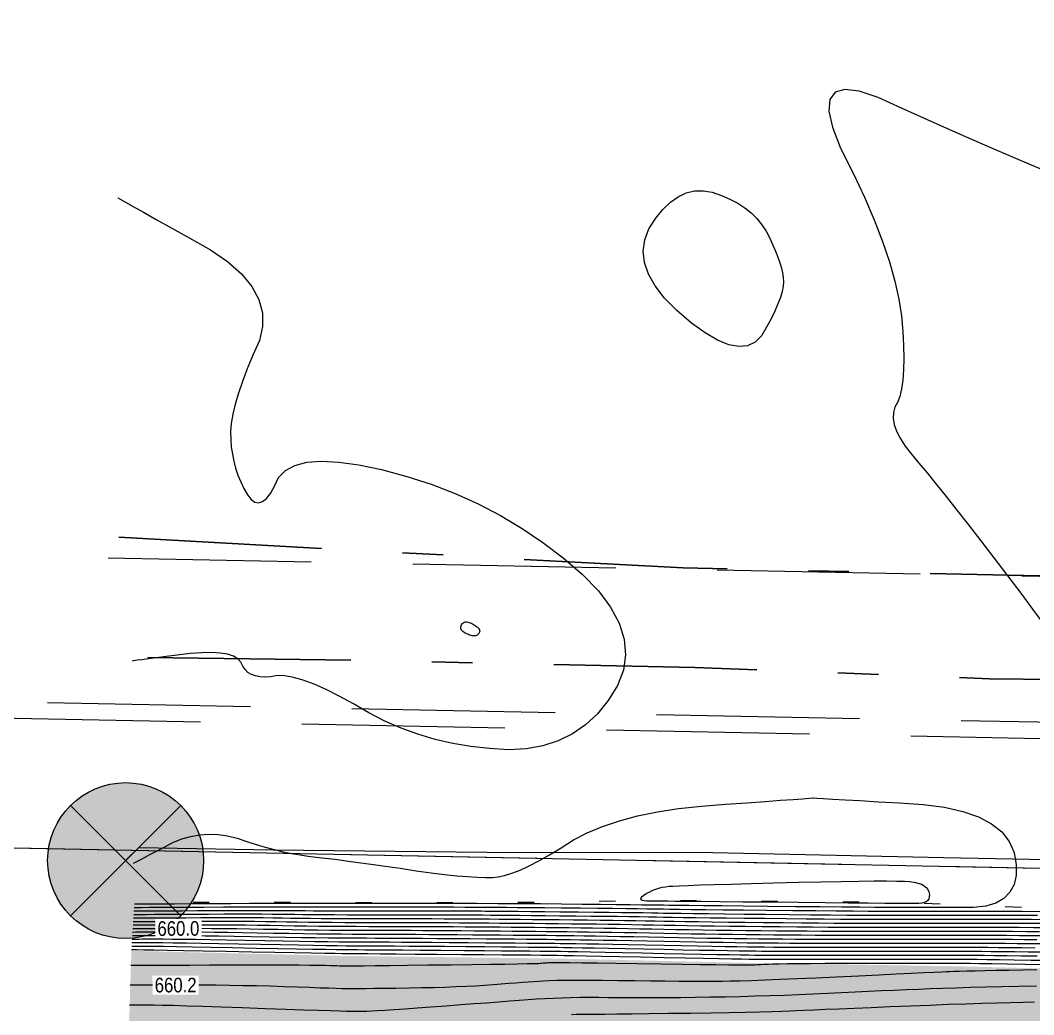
# Model space of a CAD drawing. Extents: x 408914 to 412362, y 6133812 to 6135729.
# Drawn here: x 410453.3 to 410515.7, y 6134106.7 to 6134168 of the extents above; entities that cross this region are included whole.
import ezdxf

# ---------------------------------------------------------------- set-up
doc = ezdxf.new("R2010")
doc.units = 0
doc.header["$LTSCALE"] = 5
for name, pattern in [('CENTERLINEX3', [5, 2.5, -1, 0.5, -1]), ('foc-FLOWLINE', [3.75, 2.5, -1.25]), ('foc-TOPO', [1, 0.2, -0.8]), ('POWERLINE5', [7.8, 2.4, -0.6, 0.6, -0.6, 0.6, -0.6, 2.4])]:
    doc.linetypes.add(name, pattern=pattern)
for name, color, linetype in [('AS-POWER-EXISTING', 72, 'POWERLINE5'), ('AS-POWER-OH-ATCO PIPELINES', 241, 'foc-OHPOWER'), ('AS-ROADS', 254, 'Continuous'), ('F-EZE', 190, 'foc-FLOWLINE'), ('L-SEC', 7, 'Continuous'), ('T-LOW-AREA', 48, 'foc-TOPO')]:
    doc.layers.add(name, color=color, linetype=linetype)
for name, color, linetype, lineweight, true_color in [('C-TOPO-MAJR', 7, 'Continuous', 15, 0xd3aa5f), ('C-TOPO-MINR', 7, 'Continuous', 13, 0xe9d5af), ('EXISTING PIPE IP', 7, 'CENTERLINEX3', 30, 0x3800e0)]:
    doc.layers.add(name, color=color, linetype=linetype, lineweight=lineweight, true_color=true_color)
doc.layers.add('C-TOPO-MAJR-TEXT', color=7, linetype='Continuous', true_color=0x644b1b)
doc.styles.add('foc-LtypeFont', font='ARIALN.TTF', dxfattribs={"height": 7.35})
doc.styles.get("Standard").update_dxf_attribs({"font": 'ARIALN.TTF'})
doc.linetypes.add('foc-OHPOWER', pattern='A,10,-1,["O/P",foc-LtypeFont,S=0.2,R=0,X=-0.5,Y=-0.75],-3.25', length=14.25)

# ---------------------------------------------------------------- blocks, each defined once
blk = doc.blocks.new('POWERPOLE')
h = blk.add_hatch(color=255)
edge = h.paths.add_edge_path()
edge.add_arc((0, 0), 0.96, 0, 360)
at = {"linetype": 'Continuous'}
for p, q in [((0.679, -0.679), (-0.679, 0.679)), ((-0.679, -0.679), (0.679, 0.679))]:
    blk.add_line(p, q, dxfattribs=at)
blk.add_circle((0, 0), 0.96, dxfattribs=at)

msp = doc.modelspace()

# ---------------------------------------------------------------- hatches: boundary and pattern name
at = {"layer": 'AS-ROADS'}
h = msp.add_hatch(color=256, dxfattribs=at)
h.dxf.hatch_style = 1
h.paths.add_polyline_path([(410459.909, 6134102.815), (410473.373, 6134102.384), (410487.29, 6134102.369), (410499.54, 6134102.143), (410513.633, 6134101.862), (410531.19, 6134101.362), (410542.545, 6134101.244), (410562.978, 6134100.497), (410563.603, 6134105.075), (410564.351, 6134126.276), (410564.18, 6134137.58), (410564.457, 6134150.553), (410564.94, 6134169.43), (410565.468, 6134203.166), (410557.785, 6134203.061), (410557.554, 6134191.021), (410557.365, 6134178.284), (410557.163, 6134165.844), (410556.792, 6134152.62), (410556.119, 6134139.367), (410555.828, 6134127.005), (410555.488, 6134118.286), (410554.713, 6134114.745), (410553.303, 6134112.519), (410550.402, 6134110.311), (410546.861, 6134109.539), (410543.571, 6134109.474), (410534.917, 6134109.269), (410523.2, 6134109.396), (410510.918, 6134109.711), (410498.397, 6134109.913), (410486.022, 6134110.19), (410473.281, 6134110.347), (410460.165, 6134110.66)])

# ---------------------------------------------------------------- linework, layer by layer
at = {"layer": 'AS-POWER-OH-ATCO PIPELINES', "flags": 128}
msp.add_lwpolyline([(410459.808, 6134116.215), (410460.627, 6134117.013), (410468.885, 6134116.877), (410482.048, 6134116.737), (410495.949, 6134116.706), (410510.155, 6134116.402), (410522.95, 6134116.152), (410523.515, 6134115.1), (410524.374, 6134115.91), (410534.947, 6134115.873), (410545.16, 6134115.545), (410555.564, 6134115.355), (410563.471, 6134115.271), (410572.813, 6134115.231), (410582.687, 6134114.491)], dxfattribs=at)
at = {"layer": 'C-TOPO-MAJR', "flags": 128}
for points in [[(410480.459, 6134130.671), (410480.489, 6134130.737), (410480.526, 6134130.793), (410480.568, 6134130.837), (410480.616, 6134130.871), (410480.669, 6134130.894), (410480.728, 6134130.906), (410480.793, 6134130.907), (410480.864, 6134130.897), (410480.94, 6134130.877), (410481.015, 6134130.853), (410481.087, 6134130.825), (410481.157, 6134130.793), (410481.224, 6134130.758), (410481.29, 6134130.719), (410481.353, 6134130.676), (410481.414, 6134130.63), (410481.473, 6134130.58), (410481.521, 6134130.53), (410481.558, 6134130.481), (410481.584, 6134130.432), (410481.599, 6134130.384), (410481.603, 6134130.337), (410481.596, 6134130.29), (410481.579, 6134130.244), (410481.55, 6134130.198), (410481.518, 6134130.158), (410481.482, 6134130.125), (410481.442, 6134130.097), (410481.399, 6134130.076), (410481.353, 6134130.061), (410481.302, 6134130.052), (410481.248, 6134130.049), (410481.191, 6134130.052), (410481.131, 6134130.061), (410481.068, 6134130.075), (410481.002, 6134130.095), (410480.933, 6134130.12), (410480.862, 6134130.151), (410480.788, 6134130.187), (410480.711, 6134130.228), (410480.631, 6134130.275), (410480.565, 6134130.325), (410480.513, 6134130.377), (410480.474, 6134130.431), (410480.45, 6134130.487), (410480.439, 6134130.546), (410480.442, 6134130.607), (410480.459, 6134130.671)], [(410509.256, 6134114.293), (410509.282, 6134114.132), (410509.279, 6134113.99), (410509.245, 6134113.869), (410509.181, 6134113.767), (410509.087, 6134113.687), (410508.963, 6134113.626), (410508.809, 6134113.585), (410508.624, 6134113.565), (410508.41, 6134113.565), (410507.992, 6134113.568), (410507.373, 6134113.572), (410506.55, 6134113.579), (410505.525, 6134113.588), (410504.298, 6134113.6), (410502.868, 6134113.613), (410501.235, 6134113.629), (410499.4, 6134113.648), (410497.791, 6134113.664), (410496.41, 6134113.677), (410495.256, 6134113.689), (410494.33, 6134113.698), (410493.63, 6134113.705), (410493.157, 6134113.71), (410492.912, 6134113.713), (410492.893, 6134113.713), (410492.851, 6134113.714), (410492.785, 6134113.715), (410492.695, 6134113.716), (410492.581, 6134113.717), (410492.443, 6134113.718), (410492.281, 6134113.72), (410492.096, 6134113.722), (410491.886, 6134113.724), (410491.723, 6134113.739), (410491.608, 6134113.767), (410491.539, 6134113.808), (410491.517, 6134113.862), (410491.541, 6134113.929), (410491.613, 6134114.009), (410491.732, 6134114.102), (410491.897, 6134114.208), (410492.07, 6134114.303), (410492.251, 6134114.386), (410492.438, 6134114.458), (410492.634, 6134114.52), (410492.836, 6134114.57), (410493.047, 6134114.608), (410493.264, 6134114.636), (410493.489, 6134114.652), (410493.88, 6134114.672), (410494.435, 6134114.693), (410495.155, 6134114.718), (410496.04, 6134114.745), (410497.091, 6134114.775), (410498.306, 6134114.807), (410499.687, 6134114.842), (410501.232, 6134114.88), (410502.624, 6134114.91), (410503.862, 6134114.934), (410504.946, 6134114.95), (410505.877, 6134114.96), (410506.653, 6134114.962), (410507.276, 6134114.957), (410507.745, 6134114.945), (410508.06, 6134114.926), (410508.339, 6134114.889), (410508.582, 6134114.835), (410508.789, 6134114.762), (410508.959, 6134114.672), (410509.094, 6134114.563), (410509.193, 6134114.437), (410509.256, 6134114.293)], [(410516.565, 6134112.579), (410515.549, 6134112.58), (410514.403, 6134112.581), (410513.126, 6134112.581), (410511.954, 6134112.581), (410510.887, 6134112.582), (410509.925, 6134112.582), (410509.068, 6134112.582), (410508.317, 6134112.582), (410507.67, 6134112.582), (410507.129, 6134112.582), (410506.692, 6134112.582), (410506.143, 6134112.584), (410505.48, 6134112.587), (410504.705, 6134112.592), (410503.816, 6134112.599), (410502.814, 6134112.607), (410501.699, 6134112.617), (410500.471, 6134112.629), (410499.13, 6134112.642), (410497.902, 6134112.655), (410496.789, 6134112.667), (410495.789, 6134112.679), (410494.902, 6134112.69), (410494.13, 6134112.7), (410493.471, 6134112.71), (410492.926, 6134112.72), (410492.494, 6134112.729), (410491.993, 6134112.738), (410491.423, 6134112.747), (410490.783, 6134112.756), (410490.073, 6134112.765), (410489.294, 6134112.775), (410488.445, 6134112.784), (410487.526, 6134112.794), (410486.538, 6134112.804), (410485.629, 6134112.813), (410484.798, 6134112.821), (410484.045, 6134112.828), (410483.371, 6134112.835), (410482.775, 6134112.84), (410482.258, 6134112.845), (410481.82, 6134112.849), (410481.46, 6134112.852), (410481.011, 6134112.854), (410480.472, 6134112.857), (410479.843, 6134112.859), (410479.125, 6134112.86), (410478.318, 6134112.861), (410477.421, 6134112.862), (410476.435, 6134112.863), (410475.359, 6134112.863), (410474.369, 6134112.864), (410473.465, 6134112.866), (410472.647, 6134112.868), (410471.914, 6134112.872), (410471.267, 6134112.877), (410470.705, 6134112.882), (410470.23, 6134112.889), (410469.84, 6134112.896), (410469.371, 6134112.902), (410468.823, 6134112.906), (410468.196, 6134112.909), (410467.491, 6134112.91), (410466.706, 6134112.91), (410465.843, 6134112.908), (410464.901, 6134112.904), (410463.879, 6134112.899), (410462.986, 6134112.895), (410462.22, 6134112.891), (410461.582, 6134112.888), (410461.071, 6134112.885), (410460.688, 6134112.883), (410460.433, 6134112.882), (410460.305, 6134112.881), (410460.305, 6134112.881)], [(410516.36, 6134111.585), (410515.604, 6134111.59), (410514.827, 6134111.594), (410514.029, 6134111.597), (410513.21, 6134111.598), (410512.37, 6134111.598), (410511.53, 6134111.598), (410510.688, 6134111.599), (410509.847, 6134111.599), (410509.004, 6134111.599), (410508.161, 6134111.599), (410507.318, 6134111.599), (410506.473, 6134111.599), (410505.629, 6134111.599), (410504.783, 6134111.6), (410503.938, 6134111.602), (410503.092, 6134111.605), (410502.246, 6134111.609), (410501.4, 6134111.615), (410500.554, 6134111.621), (410499.707, 6134111.628), (410498.86, 6134111.637), (410498.013, 6134111.646), (410497.167, 6134111.657), (410496.321, 6134111.669), (410495.475, 6134111.681), (410494.63, 6134111.695), (410493.784, 6134111.71), (410492.94, 6134111.727), (410492.095, 6134111.744), (410491.279, 6134111.76), (410490.49, 6134111.774), (410489.73, 6134111.787), (410488.997, 6134111.799), (410488.292, 6134111.81), (410487.616, 6134111.818), (410486.967, 6134111.826), (410486.346, 6134111.832), (410485.7, 6134111.839), (410485.028, 6134111.845), (410484.331, 6134111.851), (410483.608, 6134111.858), (410482.86, 6134111.864), (410482.086, 6134111.871), (410481.287, 6134111.878), (410480.462, 6134111.884), (410479.657, 6134111.89), (410478.871, 6134111.895), (410478.105, 6134111.899), (410477.359, 6134111.903), (410476.632, 6134111.905), (410475.926, 6134111.907), (410475.238, 6134111.908), (410474.571, 6134111.908), (410473.877, 6134111.91), (410473.158, 6134111.914), (410472.413, 6134111.921), (410471.641, 6134111.929), (410470.844, 6134111.939), (410470.021, 6134111.952), (410469.172, 6134111.966), (410468.298, 6134111.983), (410467.454, 6134111.997), (410466.642, 6134112.008), (410465.862, 6134112.017), (410465.113, 6134112.024), (410464.395, 6134112.028), (410463.709, 6134112.03), (410463.055, 6134112.03), (410462.432, 6134112.026), (410461.886, 6134112.024), (410461.419, 6134112.021), (410461.029, 6134112.019), (410460.718, 6134112.018), (410460.484, 6134112.017), (410460.328, 6134112.016), (410460.251, 6134112.016), (410460.251, 6134112.016)], [(410516.301, 6134110.573), (410515.364, 6134110.585), (410514.517, 6134110.595), (410513.759, 6134110.603), (410513.089, 6134110.609), (410512.509, 6134110.613), (410512.017, 6134110.615), (410511.614, 6134110.616), (410511.105, 6134110.616), (410510.49, 6134110.616), (410509.768, 6134110.616), (410508.94, 6134110.616), (410508.006, 6134110.616), (410506.965, 6134110.616), (410505.818, 6134110.616), (410504.565, 6134110.616), (410503.424, 6134110.616), (410502.396, 6134110.617), (410501.48, 6134110.618), (410500.677, 6134110.62), (410499.986, 6134110.622), (410499.408, 6134110.625), (410498.943, 6134110.628), (410498.59, 6134110.631), (410498.124, 6134110.638), (410497.545, 6134110.647), (410496.853, 6134110.658), (410496.048, 6134110.673), (410495.129, 6134110.69), (410494.098, 6134110.711), (410492.954, 6134110.734), (410491.696, 6134110.759), (410490.564, 6134110.782), (410489.558, 6134110.802), (410488.677, 6134110.819), (410487.921, 6134110.833), (410487.291, 6134110.844), (410486.787, 6134110.853), (410486.408, 6134110.858), (410486.154, 6134110.861), (410485.771, 6134110.864), (410485.258, 6134110.869), (410484.616, 6134110.874), (410483.845, 6134110.881), (410482.944, 6134110.888), (410481.913, 6134110.897), (410480.753, 6134110.906), (410479.463, 6134110.917), (410478.303, 6134110.926), (410477.27, 6134110.934), (410476.367, 6134110.94), (410475.593, 6134110.946), (410474.947, 6134110.95), (410474.43, 6134110.952), (410474.042, 6134110.954), (410473.782, 6134110.954), (410473.385, 6134110.957), (410472.851, 6134110.963), (410472.179, 6134110.973), (410471.369, 6134110.986), (410470.422, 6134111.002), (410469.337, 6134111.021), (410468.115, 6134111.043), (410466.755, 6134111.069), (410465.537, 6134111.091), (410464.461, 6134111.11), (410463.527, 6134111.126), (410462.735, 6134111.138), (410462.084, 6134111.147), (410461.576, 6134111.153), (410461.209, 6134111.155), (410460.984, 6134111.154), (410460.787, 6134111.153), (410460.618, 6134111.152), (410460.477, 6134111.151), (410460.365, 6134111.151), (410460.28, 6134111.15), (410460.224, 6134111.15), (410460.196, 6134111.15), (410460.196, 6134111.15)], [(410515.891, 6134109.484), (410515.052, 6134109.471), (410514.184, 6134109.455), (410513.403, 6134109.441), (410512.708, 6134109.427), (410512.1, 6134109.414), (410511.579, 6134109.403), (410511.145, 6134109.393), (410510.798, 6134109.383), (410510.537, 6134109.375), (410510.364, 6134109.368), (410510.04, 6134109.354), (410509.566, 6134109.332), (410508.942, 6134109.302), (410508.167, 6134109.265), (410507.243, 6134109.221), (410506.168, 6134109.169), (410504.943, 6134109.11), (410503.568, 6134109.043), (410502.302, 6134108.984), (410501.146, 6134108.932), (410500.101, 6134108.888), (410499.165, 6134108.851), (410498.338, 6134108.821), (410497.622, 6134108.799), (410497.015, 6134108.785), (410496.518, 6134108.778), (410495.953, 6134108.774), (410495.321, 6134108.772), (410494.621, 6134108.774), (410493.853, 6134108.777), (410493.018, 6134108.784), (410492.115, 6134108.793), (410491.144, 6134108.805), (410490.106, 6134108.82), (410489.163, 6134108.83), (410488.316, 6134108.836), (410487.564, 6134108.838), (410486.907, 6134108.835), (410486.345, 6134108.827), (410485.879, 6134108.815), (410485.508, 6134108.799), (410485.233, 6134108.779), (410484.926, 6134108.756), (410484.589, 6134108.73), (410484.22, 6134108.703), (410483.821, 6134108.673), (410483.39, 6134108.64), (410482.929, 6134108.606), (410482.436, 6134108.569), (410481.913, 6134108.53), (410481.354, 6134108.494), (410480.76, 6134108.462), (410480.13, 6134108.434), (410479.464, 6134108.41), (410478.764, 6134108.39), (410478.027, 6134108.373), (410477.255, 6134108.36), (410476.448, 6134108.35), (410475.737, 6134108.342), (410475.123, 6134108.335), (410474.606, 6134108.329), (410474.186, 6134108.324), (410473.863, 6134108.32), (410473.637, 6134108.318), (410473.508, 6134108.316), (410473.476, 6134108.316), (410473.341, 6134108.319), (410473.104, 6134108.327), (410472.766, 6134108.337), (410472.325, 6134108.352), (410471.782, 6134108.371), (410471.136, 6134108.393), (410470.389, 6134108.419), (410469.539, 6134108.449), (410468.695, 6134108.475), (410467.856, 6134108.497), (410467.021, 6134108.515), (410466.192, 6134108.529), (410465.368, 6134108.539), (410464.549, 6134108.546), (410463.735, 6134108.548), (410462.926, 6134108.546), (410462.218, 6134108.544), (410461.611, 6134108.543), (410461.106, 6134108.542), (410460.701, 6134108.541), (410460.398, 6134108.54), (410460.196, 6134108.54), (410460.095, 6134108.539), (410460.095, 6134108.539)]]:
    msp.add_lwpolyline(points, dxfattribs=at)
at = {"layer": 'C-TOPO-MINR', "ltscale": 0.1, "flags": 128}
for points in [[(410516.801, 6134158.511), (410515.572, 6134159.023), (410514.314, 6134159.557), (410513.025, 6134160.112), (410511.706, 6134160.688), (410510.358, 6134161.285), (410508.979, 6134161.903), (410507.57, 6134162.542), (410506.131, 6134163.202), (410504.969, 6134163.586), (410504.084, 6134163.694), (410503.476, 6134163.525), (410503.146, 6134163.08), (410503.092, 6134162.359), (410503.315, 6134161.361), (410503.816, 6134160.087), (410504.593, 6134158.537), (410505.283, 6134157.061), (410505.884, 6134155.658), (410506.398, 6134154.33), (410506.824, 6134153.075), (410507.163, 6134151.894), (410507.413, 6134150.788), (410507.575, 6134149.755), (410507.65, 6134148.797), (410507.694, 6134147.921), (410507.708, 6134147.13), (410507.692, 6134146.421), (410507.645, 6134145.797), (410507.568, 6134145.255), (410507.461, 6134144.797), (410507.323, 6134144.423), (410507.155, 6134144.132), (410507.065, 6134143.81), (410507.054, 6134143.458), (410507.121, 6134143.074), (410507.267, 6134142.659), (410507.491, 6134142.214), (410507.794, 6134141.737), (410508.175, 6134141.23), (410508.635, 6134140.692), (410509.144, 6134140.08), (410509.704, 6134139.394), (410510.314, 6134138.634), (410510.974, 6134137.8), (410511.684, 6134136.893), (410512.444, 6134135.911), (410513.254, 6134134.856), (410514.114, 6134133.727), (410514.906, 6134132.676), (410515.63, 6134131.704), (410516.286, 6134130.81)], [(410499.265, 6134149.065), (410498.948, 6134148.516), (410498.556, 6134148.134), (410498.09, 6134147.916), (410497.55, 6134147.864), (410496.935, 6134147.978), (410496.245, 6134148.258), (410495.481, 6134148.702), (410494.642, 6134149.313), (410493.729, 6134150.089), (410492.983, 6134150.85), (410492.404, 6134151.596), (410491.992, 6134152.327), (410491.747, 6134153.044), (410491.669, 6134153.745), (410491.758, 6134154.431), (410492.014, 6134155.103), (410492.437, 6134155.76), (410492.878, 6134156.309), (410493.338, 6134156.753), (410493.816, 6134157.089), (410494.313, 6134157.319), (410494.827, 6134157.442), (410495.36, 6134157.458), (410495.911, 6134157.368), (410496.481, 6134157.171), (410497.007, 6134156.945), (410497.488, 6134156.688), (410497.926, 6134156.402), (410498.319, 6134156.087), (410498.669, 6134155.741), (410498.975, 6134155.366), (410499.237, 6134154.962), (410499.454, 6134154.527), (410499.647, 6134154.116), (410499.816, 6134153.727), (410499.959, 6134153.361), (410500.078, 6134153.017), (410500.172, 6134152.696), (410500.241, 6134152.398), (410500.286, 6134152.122), (410500.305, 6134151.87), (410500.283, 6134151.58), (410500.218, 6134151.253), (410500.112, 6134150.889), (410499.963, 6134150.489), (410499.773, 6134150.051), (410499.54, 6134149.576), (410499.265, 6134149.065)], [(410459.32, 6134157.018), (410459.32, 6134157.018), (410459.478, 6134156.929), (410459.795, 6134156.752), (410460.27, 6134156.486), (410460.904, 6134156.131), (410461.696, 6134155.687), (410462.646, 6134155.155), (410463.755, 6134154.535), (410465.022, 6134153.825), (410466.08, 6134153.093), (410466.93, 6134152.339), (410467.571, 6134151.562), (410468.003, 6134150.762), (410468.226, 6134149.94), (410468.241, 6134149.095), (410468.047, 6134148.228), (410467.645, 6134147.339), (410467.294, 6134146.502), (410466.994, 6134145.72), (410466.746, 6134144.99), (410466.55, 6134144.314), (410466.405, 6134143.692), (410466.311, 6134143.123), (410466.269, 6134142.607), (410466.279, 6134142.145), (410466.314, 6134141.69), (410466.376, 6134141.244), (410466.465, 6134140.805), (410466.58, 6134140.374), (410466.721, 6134139.951), (410466.889, 6134139.536), (410467.082, 6134139.128), (410467.303, 6134138.728), (410467.527, 6134138.448), (410467.757, 6134138.286), (410467.99, 6134138.243), (410468.228, 6134138.319), (410468.471, 6134138.513), (410468.718, 6134138.827), (410468.969, 6134139.259), (410469.225, 6134139.811), (410469.643, 6134140.241), (410470.223, 6134140.551), (410470.965, 6134140.74), (410471.87, 6134140.808), (410472.937, 6134140.756), (410474.165, 6134140.582), (410475.557, 6134140.288), (410477.11, 6134139.874), (410478.619, 6134139.383), (410480.083, 6134138.817), (410481.503, 6134138.175), (410482.878, 6134137.457), (410484.209, 6134136.664), (410485.496, 6134135.794), (410486.738, 6134134.849), (410487.935, 6134133.829), (410488.91, 6134132.819), (410489.663, 6134131.821), (410490.192, 6134130.834), (410490.499, 6134129.858), (410490.584, 6134128.893), (410490.446, 6134127.939), (410490.085, 6134126.996), (410489.501, 6134126.065), (410488.845, 6134125.258), (410488.115, 6134124.577), (410487.313, 6134124.02), (410486.437, 6134123.588), (410485.489, 6134123.281), (410484.467, 6134123.099), (410483.372, 6134123.041), (410482.204, 6134123.109), (410481.064, 6134123.238), (410479.95, 6134123.429), (410478.863, 6134123.681), (410477.804, 6134123.994), (410476.771, 6134124.37), (410475.766, 6134124.806), (410474.788, 6134125.305), (410473.836, 6134125.865), (410472.955, 6134126.347), (410472.144, 6134126.751), (410471.404, 6134127.077), (410470.733, 6134127.325), (410470.133, 6134127.495), (410469.603, 6134127.587), (410469.143, 6134127.602), (410468.753, 6134127.538), (410468.399, 6134127.514), (410468.08, 6134127.528), (410467.796, 6134127.582), (410467.548, 6134127.674), (410467.335, 6134127.805), (410467.158, 6134127.976), (410467.016, 6134128.185), (410466.909, 6134128.434), (410466.717, 6134128.639), (410466.44, 6134128.8), (410466.077, 6134128.919), (410465.629, 6134128.993), (410465.096, 6134129.025), (410464.478, 6134129.013), (410463.774, 6134128.957), (410462.985, 6134128.858), (410462.294, 6134128.772), (410461.703, 6134128.698), (410461.209, 6134128.636), (410460.815, 6134128.586), (410460.519, 6134128.549), (410460.322, 6134128.525), (410460.223, 6134128.512), (410460.223, 6134128.512)], [(410460.297, 6134116.055), (410460.297, 6134116.055), (410460.364, 6134116.09), (410460.499, 6134116.161), (410460.701, 6134116.267), (410460.97, 6134116.408), (410461.306, 6134116.584), (410461.709, 6134116.796), (410462.18, 6134117.043), (410462.718, 6134117.326), (410463.263, 6134117.547), (410463.814, 6134117.708), (410464.372, 6134117.808), (410464.937, 6134117.847), (410465.508, 6134117.825), (410466.086, 6134117.742), (410466.67, 6134117.598), (410467.261, 6134117.394), (410467.839, 6134117.208), (410468.405, 6134117.041), (410468.958, 6134116.893), (410469.499, 6134116.764), (410470.027, 6134116.654), (410470.542, 6134116.563), (410471.045, 6134116.49), (410471.535, 6134116.437), (410472.088, 6134116.372), (410472.703, 6134116.295), (410473.38, 6134116.207), (410474.12, 6134116.108), (410474.922, 6134115.996), (410475.786, 6134115.874), (410476.713, 6134115.74), (410477.702, 6134115.594), (410478.61, 6134115.47), (410479.439, 6134115.368), (410480.188, 6134115.287), (410480.856, 6134115.228), (410481.445, 6134115.191), (410481.953, 6134115.175), (410482.382, 6134115.18), (410482.73, 6134115.208), (410483.129, 6134115.292), (410483.581, 6134115.434), (410484.084, 6134115.634), (410484.638, 6134115.891), (410485.244, 6134116.205), (410485.901, 6134116.577), (410486.61, 6134117.006), (410487.371, 6134117.493), (410488.223, 6134117.933), (410489.166, 6134118.325), (410490.2, 6134118.67), (410491.326, 6134118.968), (410492.542, 6134119.218), (410493.85, 6134119.421), (410495.249, 6134119.577), (410496.74, 6134119.686), (410498.049, 6134119.782), (410499.177, 6134119.863), (410500.124, 6134119.932), (410500.89, 6134119.987), (410501.475, 6134120.028), (410501.878, 6134120.056), (410502.101, 6134120.071), (410502.142, 6134120.072), (410502.362, 6134120.061), (410502.761, 6134120.04), (410503.339, 6134120.007), (410504.096, 6134119.964), (410505.031, 6134119.909), (410506.145, 6134119.842), (410507.438, 6134119.765), (410508.91, 6134119.676), (410510.213, 6134119.504), (410511.348, 6134119.249), (410512.314, 6134118.91), (410513.112, 6134118.487), (410513.742, 6134117.982), (410514.203, 6134117.392), (410514.496, 6134116.72), (410514.62, 6134115.964), (410514.62, 6134115.302), (410514.495, 6134114.735), (410514.245, 6134114.263), (410513.871, 6134113.885), (410513.373, 6134113.602), (410512.749, 6134113.413), (410512.001, 6134113.319), (410511.129, 6134113.319), (410510.349, 6134113.319), (410509.662, 6134113.319), (410509.068, 6134113.319), (410508.567, 6134113.32), (410508.158, 6134113.32), (410507.843, 6134113.32), (410507.62, 6134113.32), (410507.49, 6134113.32), (410507.162, 6134113.322), (410506.637, 6134113.326), (410505.914, 6134113.332), (410504.993, 6134113.341), (410503.874, 6134113.352), (410502.558, 6134113.364), (410501.044, 6134113.379), (410499.332, 6134113.396), (410497.819, 6134113.411), (410496.505, 6134113.425), (410495.389, 6134113.436), (410494.473, 6134113.446), (410493.755, 6134113.454), (410493.236, 6134113.46), (410492.915, 6134113.465), (410492.794, 6134113.467), (410492.528, 6134113.471), (410492.118, 6134113.476), (410491.564, 6134113.482), (410490.866, 6134113.49), (410490.023, 6134113.499), (410489.037, 6134113.509), (410487.906, 6134113.52), (410486.631, 6134113.533), (410485.343, 6134113.544), (410484.041, 6134113.554), (410482.726, 6134113.562), (410481.398, 6134113.568), (410480.056, 6134113.573), (410478.701, 6134113.577), (410477.333, 6134113.578), (410475.951, 6134113.579), (410474.738, 6134113.579), (410473.695, 6134113.579), (410472.822, 6134113.579), (410472.118, 6134113.58), (410471.583, 6134113.58), (410471.218, 6134113.58), (410471.023, 6134113.581), (410470.996, 6134113.581), (410470.808, 6134113.581), (410470.459, 6134113.58), (410469.947, 6134113.578), (410469.274, 6134113.575), (410468.44, 6134113.571), (410467.443, 6134113.566), (410466.285, 6134113.56), (410464.965, 6134113.554), (410463.81, 6134113.548), (410462.821, 6134113.543), (410461.996, 6134113.539), (410461.336, 6134113.536), (410460.841, 6134113.533), (410460.511, 6134113.532), (410460.346, 6134113.531), (410460.346, 6134113.531)], [(410515.93, 6134112.826), (410514.701, 6134112.826), (410513.315, 6134112.827), (410512.06, 6134112.827), (410510.936, 6134112.827), (410509.945, 6134112.828), (410509.084, 6134112.828), (410508.355, 6134112.828), (410507.758, 6134112.828), (410507.292, 6134112.828), (410506.958, 6134112.828), (410506.483, 6134112.83), (410505.866, 6134112.833), (410505.108, 6134112.839), (410504.208, 6134112.846), (410503.167, 6134112.855), (410501.985, 6134112.866), (410500.662, 6134112.879), (410499.197, 6134112.894), (410497.875, 6134112.907), (410496.694, 6134112.92), (410495.656, 6134112.931), (410494.759, 6134112.942), (410494.005, 6134112.952), (410493.392, 6134112.96), (410492.922, 6134112.968), (410492.594, 6134112.975), (410492.172, 6134112.982), (410491.656, 6134112.99), (410491.046, 6134112.998), (410490.342, 6134113.007), (410489.544, 6134113.016), (410488.652, 6134113.026), (410487.666, 6134113.036), (410486.586, 6134113.047), (410485.611, 6134113.057), (410484.74, 6134113.065), (410483.974, 6134113.073), (410483.312, 6134113.079), (410482.754, 6134113.084), (410482.302, 6134113.089), (410481.953, 6134113.092), (410481.71, 6134113.094), (410481.349, 6134113.095), (410480.872, 6134113.097), (410480.278, 6134113.098), (410479.567, 6134113.099), (410478.739, 6134113.1), (410477.795, 6134113.101), (410476.734, 6134113.101), (410475.556, 6134113.101), (410474.492, 6134113.102), (410473.542, 6134113.103), (410472.705, 6134113.105), (410471.982, 6134113.108), (410471.372, 6134113.111), (410470.876, 6134113.115), (410470.494, 6134113.12), (410470.225, 6134113.125), (410469.85, 6134113.128), (410469.368, 6134113.131), (410468.78, 6134113.132), (410468.085, 6134113.132), (410467.284, 6134113.13), (410466.376, 6134113.127), (410465.362, 6134113.123), (410464.241, 6134113.117), (410463.261, 6134113.112), (410462.42, 6134113.108), (410461.72, 6134113.105), (410461.159, 6134113.102), (410460.739, 6134113.1), (410460.459, 6134113.099), (410460.319, 6134113.098), (410460.319, 6134113.098)], [(410516.31, 6134113.071), (410515, 6134113.072), (410513.504, 6134113.072), (410512.166, 6134113.073), (410510.986, 6134113.073), (410509.964, 6134113.073), (410509.1, 6134113.074), (410508.394, 6134113.074), (410507.846, 6134113.074), (410507.456, 6134113.074), (410507.224, 6134113.074), (410506.822, 6134113.076), (410506.251, 6134113.08), (410505.511, 6134113.086), (410504.601, 6134113.094), (410503.521, 6134113.103), (410502.272, 6134113.115), (410500.853, 6134113.129), (410499.265, 6134113.145), (410497.847, 6134113.159), (410496.599, 6134113.172), (410495.523, 6134113.184), (410494.616, 6134113.194), (410493.88, 6134113.203), (410493.314, 6134113.21), (410492.919, 6134113.216), (410492.694, 6134113.221), (410492.351, 6134113.226), (410491.889, 6134113.233), (410491.309, 6134113.24), (410490.611, 6134113.248), (410489.794, 6134113.257), (410488.859, 6134113.267), (410487.806, 6134113.278), (410486.634, 6134113.29), (410485.593, 6134113.3), (410484.682, 6134113.309), (410483.902, 6134113.317), (410483.252, 6134113.323), (410482.733, 6134113.328), (410482.345, 6134113.332), (410482.087, 6134113.335), (410481.959, 6134113.336), (410481.688, 6134113.337), (410481.272, 6134113.337), (410480.712, 6134113.338), (410480.009, 6134113.339), (410479.161, 6134113.339), (410478.169, 6134113.34), (410477.033, 6134113.34), (410475.754, 6134113.34), (410474.615, 6134113.34), (410473.619, 6134113.341), (410472.764, 6134113.342), (410472.05, 6134113.344), (410471.478, 6134113.346), (410471.047, 6134113.348), (410470.758, 6134113.35), (410470.611, 6134113.353), (410470.329, 6134113.355), (410469.913, 6134113.355), (410469.364, 6134113.355), (410468.68, 6134113.353), (410467.862, 6134113.35), (410466.91, 6134113.346), (410465.824, 6134113.342), (410464.603, 6134113.335), (410463.536, 6134113.33), (410462.62, 6134113.326), (410461.858, 6134113.322), (410461.248, 6134113.319), (410460.79, 6134113.317), (410460.485, 6134113.315), (410460.332, 6134113.314), (410460.332, 6134113.314)], [(410516.527, 6134112.084), (410515.696, 6134112.086), (410514.789, 6134112.088), (410513.807, 6134112.089), (410512.748, 6134112.09), (410511.742, 6134112.09), (410510.788, 6134112.09), (410509.886, 6134112.09), (410509.036, 6134112.09), (410508.239, 6134112.091), (410507.494, 6134112.091), (410506.801, 6134112.091), (410506.16, 6134112.091), (410505.463, 6134112.092), (410504.709, 6134112.095), (410503.898, 6134112.099), (410503.031, 6134112.104), (410502.107, 6134112.111), (410501.126, 6134112.119), (410500.089, 6134112.129), (410498.995, 6134112.139), (410497.958, 6134112.151), (410496.978, 6134112.162), (410496.055, 6134112.174), (410495.189, 6134112.186), (410494.38, 6134112.198), (410493.628, 6134112.21), (410492.933, 6134112.223), (410492.295, 6134112.236), (410491.636, 6134112.249), (410490.956, 6134112.26), (410490.256, 6134112.272), (410489.535, 6134112.282), (410488.793, 6134112.292), (410488.03, 6134112.301), (410487.246, 6134112.31), (410486.442, 6134112.318), (410485.664, 6134112.326), (410484.913, 6134112.333), (410484.188, 6134112.34), (410483.489, 6134112.346), (410482.818, 6134112.352), (410482.172, 6134112.358), (410481.553, 6134112.363), (410480.961, 6134112.368), (410480.334, 6134112.372), (410479.671, 6134112.376), (410478.974, 6134112.379), (410478.242, 6134112.381), (410477.475, 6134112.383), (410476.673, 6134112.385), (410475.837, 6134112.385), (410474.965, 6134112.385), (410474.123, 6134112.387), (410473.312, 6134112.39), (410472.53, 6134112.395), (410471.778, 6134112.401), (410471.055, 6134112.408), (410470.363, 6134112.417), (410469.701, 6134112.427), (410469.069, 6134112.439), (410468.412, 6134112.449), (410467.733, 6134112.457), (410467.029, 6134112.463), (410466.302, 6134112.467), (410465.551, 6134112.469), (410464.776, 6134112.469), (410463.978, 6134112.467), (410463.155, 6134112.463), (410462.436, 6134112.459), (410461.819, 6134112.456), (410461.306, 6134112.454), (410460.894, 6134112.452), (410460.586, 6134112.45), (410460.381, 6134112.449), (410460.278, 6134112.448), (410460.278, 6134112.448)], [(410516.13, 6134112.333), (410515.169, 6134112.334), (410514.105, 6134112.335), (410512.937, 6134112.335), (410511.848, 6134112.336), (410510.837, 6134112.336), (410509.905, 6134112.336), (410509.052, 6134112.336), (410508.278, 6134112.336), (410507.582, 6134112.336), (410506.965, 6134112.336), (410506.426, 6134112.336), (410505.803, 6134112.338), (410505.095, 6134112.341), (410504.302, 6134112.345), (410503.423, 6134112.351), (410502.461, 6134112.359), (410501.413, 6134112.368), (410500.28, 6134112.379), (410499.062, 6134112.391), (410497.93, 6134112.403), (410496.883, 6134112.415), (410495.922, 6134112.426), (410495.045, 6134112.438), (410494.255, 6134112.449), (410493.549, 6134112.46), (410492.929, 6134112.471), (410492.395, 6134112.482), (410491.815, 6134112.493), (410491.19, 6134112.504), (410490.519, 6134112.514), (410489.804, 6134112.524), (410489.043, 6134112.533), (410488.237, 6134112.543), (410487.386, 6134112.552), (410486.49, 6134112.561), (410485.646, 6134112.569), (410484.855, 6134112.577), (410484.116, 6134112.584), (410483.43, 6134112.591), (410482.796, 6134112.596), (410482.215, 6134112.602), (410481.687, 6134112.606), (410481.21, 6134112.61), (410480.672, 6134112.613), (410480.071, 6134112.616), (410479.409, 6134112.619), (410478.684, 6134112.621), (410477.897, 6134112.622), (410477.047, 6134112.623), (410476.136, 6134112.624), (410475.162, 6134112.624), (410474.246, 6134112.625), (410473.388, 6134112.628), (410472.588, 6134112.632), (410471.846, 6134112.636), (410471.161, 6134112.642), (410470.534, 6134112.65), (410469.965, 6134112.658), (410469.454, 6134112.668), (410468.892, 6134112.676), (410468.278, 6134112.682), (410467.613, 6134112.686), (410466.896, 6134112.689), (410466.129, 6134112.689), (410465.309, 6134112.688), (410464.439, 6134112.686), (410463.517, 6134112.681), (410462.711, 6134112.677), (410462.02, 6134112.673), (410461.444, 6134112.671), (410460.983, 6134112.668), (410460.637, 6134112.667), (410460.407, 6134112.665), (410460.292, 6134112.665), (410460.292, 6134112.665)], [(410515.899, 6134111.338), (410515.143, 6134111.343), (410514.393, 6134111.348), (410513.649, 6134111.351), (410512.912, 6134111.352), (410512.181, 6134111.353), (410511.424, 6134111.353), (410510.639, 6134111.353), (410509.827, 6134111.353), (410508.988, 6134111.353), (410508.122, 6134111.353), (410507.23, 6134111.353), (410506.31, 6134111.353), (410505.363, 6134111.353), (410504.444, 6134111.354), (410503.552, 6134111.356), (410502.689, 6134111.358), (410501.854, 6134111.362), (410501.047, 6134111.366), (410500.267, 6134111.372), (410499.516, 6134111.378), (410498.792, 6134111.385), (410498.041, 6134111.394), (410497.261, 6134111.404), (410496.454, 6134111.416), (410495.618, 6134111.429), (410494.755, 6134111.444), (410493.863, 6134111.461), (410492.943, 6134111.478), (410491.995, 6134111.498), (410491.1, 6134111.515), (410490.257, 6134111.531), (410489.466, 6134111.545), (410488.728, 6134111.558), (410488.042, 6134111.568), (410487.408, 6134111.577), (410486.827, 6134111.584), (410486.298, 6134111.589), (410485.718, 6134111.595), (410485.086, 6134111.601), (410484.402, 6134111.607), (410483.667, 6134111.614), (410482.881, 6134111.62), (410482.043, 6134111.627), (410481.153, 6134111.635), (410480.212, 6134111.642), (410479.318, 6134111.649), (410478.471, 6134111.655), (410477.671, 6134111.66), (410476.917, 6134111.664), (410476.211, 6134111.666), (410475.552, 6134111.668), (410474.939, 6134111.669), (410474.374, 6134111.669), (410473.754, 6134111.672), (410473.081, 6134111.677), (410472.354, 6134111.684), (410471.573, 6134111.693), (410470.739, 6134111.705), (410469.85, 6134111.719), (410468.908, 6134111.735), (410467.912, 6134111.754), (410466.975, 6134111.77), (410466.097, 6134111.784), (410465.278, 6134111.795), (410464.518, 6134111.803), (410463.817, 6134111.808), (410463.176, 6134111.811), (410462.593, 6134111.811), (410462.07, 6134111.808), (410461.611, 6134111.806), (410461.219, 6134111.804), (410460.891, 6134111.802), (410460.63, 6134111.801), (410460.433, 6134111.8), (410460.302, 6134111.799), (410460.237, 6134111.799), (410460.237, 6134111.799)], [(410516.065, 6134111.837), (410515.261, 6134111.84), (410514.409, 6134111.842), (410513.508, 6134111.844), (410512.559, 6134111.844), (410511.636, 6134111.844), (410510.738, 6134111.844), (410509.866, 6134111.845), (410509.02, 6134111.845), (410508.2, 6134111.845), (410507.406, 6134111.845), (410506.637, 6134111.845), (410505.894, 6134111.845), (410505.123, 6134111.846), (410504.324, 6134111.848), (410503.495, 6134111.852), (410502.639, 6134111.857), (410501.754, 6134111.863), (410500.84, 6134111.87), (410499.898, 6134111.878), (410498.927, 6134111.888), (410497.985, 6134111.898), (410497.072, 6134111.909), (410496.188, 6134111.921), (410495.332, 6134111.934), (410494.505, 6134111.947), (410493.706, 6134111.96), (410492.936, 6134111.975), (410492.195, 6134111.99), (410491.457, 6134112.004), (410490.723, 6134112.017), (410489.993, 6134112.03), (410489.266, 6134112.041), (410488.543, 6134112.051), (410487.823, 6134112.06), (410487.107, 6134112.068), (410486.394, 6134112.075), (410485.682, 6134112.082), (410484.97, 6134112.089), (410484.259, 6134112.096), (410483.549, 6134112.102), (410482.839, 6134112.108), (410482.129, 6134112.114), (410481.42, 6134112.12), (410480.711, 6134112.126), (410479.995, 6134112.131), (410479.271, 6134112.136), (410478.54, 6134112.139), (410477.801, 6134112.142), (410477.054, 6134112.144), (410476.3, 6134112.146), (410475.538, 6134112.147), (410474.768, 6134112.147), (410474, 6134112.149), (410473.235, 6134112.152), (410472.471, 6134112.158), (410471.71, 6134112.165), (410470.95, 6134112.174), (410470.192, 6134112.184), (410469.437, 6134112.197), (410468.683, 6134112.211), (410467.933, 6134112.223), (410467.187, 6134112.233), (410466.445, 6134112.24), (410465.707, 6134112.246), (410464.973, 6134112.249), (410464.243, 6134112.25), (410463.516, 6134112.248), (410462.793, 6134112.245), (410462.161, 6134112.241), (410461.619, 6134112.239), (410461.168, 6134112.237), (410460.806, 6134112.235), (410460.535, 6134112.233), (410460.355, 6134112.232), (410460.264, 6134112.232), (410460.264, 6134112.232)], [(410515.797, 6134110.834), (410514.978, 6134110.843), (410514.22, 6134110.85), (410513.524, 6134110.855), (410512.889, 6134110.859), (410512.315, 6134110.861), (410511.803, 6134110.861), (410511.211, 6134110.861), (410510.54, 6134110.861), (410509.788, 6134110.861), (410508.956, 6134110.862), (410508.045, 6134110.862), (410507.053, 6134110.862), (410505.982, 6134110.862), (410504.831, 6134110.861), (410503.764, 6134110.862), (410502.781, 6134110.863), (410501.883, 6134110.865), (410501.069, 6134110.867), (410500.34, 6134110.87), (410499.695, 6134110.874), (410499.134, 6134110.878), (410498.658, 6134110.883), (410498.096, 6134110.89), (410497.45, 6134110.899), (410496.72, 6134110.911), (410495.905, 6134110.925), (410495.004, 6134110.942), (410494.02, 6134110.961), (410492.95, 6134110.982), (410491.796, 6134111.005), (410490.743, 6134111.026), (410489.791, 6134111.045), (410488.94, 6134111.061), (410488.19, 6134111.075), (410487.541, 6134111.086), (410486.994, 6134111.094), (410486.547, 6134111.1), (410486.202, 6134111.104), (410485.753, 6134111.108), (410485.201, 6134111.113), (410484.545, 6134111.118), (410483.786, 6134111.125), (410482.923, 6134111.132), (410481.956, 6134111.14), (410480.886, 6134111.149), (410479.713, 6134111.159), (410478.641, 6134111.167), (410477.671, 6134111.174), (410476.802, 6134111.18), (410476.034, 6134111.185), (410475.368, 6134111.188), (410474.804, 6134111.191), (410474.341, 6134111.192), (410473.979, 6134111.192), (410473.508, 6134111.195), (410472.928, 6134111.201), (410472.237, 6134111.21), (410471.437, 6134111.221), (410470.528, 6134111.236), (410469.508, 6134111.254), (410468.379, 6134111.274), (410467.141, 6134111.297), (410466.017, 6134111.318), (410465.007, 6134111.335), (410464.111, 6134111.349), (410463.329, 6134111.36), (410462.662, 6134111.367), (410462.109, 6134111.372), (410461.67, 6134111.373), (410461.346, 6134111.372), (410461.062, 6134111.37), (410460.818, 6134111.369), (410460.615, 6134111.368), (410460.453, 6134111.367), (410460.331, 6134111.367), (410460.25, 6134111.366), (410460.21, 6134111.366), (410460.21, 6134111.366)], [(410516.23, 6134111.082), (410515.438, 6134111.09), (410514.681, 6134111.097), (410513.958, 6134111.102), (410513.269, 6134111.105), (410512.614, 6134111.107), (410511.992, 6134111.107), (410511.317, 6134111.107), (410510.589, 6134111.107), (410509.808, 6134111.107), (410508.972, 6134111.107), (410508.084, 6134111.107), (410507.141, 6134111.107), (410506.146, 6134111.107), (410505.097, 6134111.107), (410504.104, 6134111.108), (410503.167, 6134111.109), (410502.286, 6134111.112), (410501.462, 6134111.115), (410500.693, 6134111.118), (410499.981, 6134111.123), (410499.325, 6134111.128), (410498.725, 6134111.134), (410498.069, 6134111.142), (410497.356, 6134111.152), (410496.587, 6134111.164), (410495.761, 6134111.177), (410494.88, 6134111.193), (410493.941, 6134111.211), (410492.947, 6134111.23), (410491.896, 6134111.252), (410490.921, 6134111.271), (410490.024, 6134111.288), (410489.203, 6134111.303), (410488.459, 6134111.316), (410487.792, 6134111.327), (410487.201, 6134111.336), (410486.687, 6134111.342), (410486.25, 6134111.346), (410485.735, 6134111.351), (410485.143, 6134111.357), (410484.474, 6134111.363), (410483.726, 6134111.369), (410482.902, 6134111.376), (410482, 6134111.384), (410481.02, 6134111.392), (410479.963, 6134111.4), (410478.98, 6134111.408), (410478.071, 6134111.414), (410477.236, 6134111.42), (410476.476, 6134111.424), (410475.79, 6134111.427), (410475.178, 6134111.43), (410474.64, 6134111.431), (410474.177, 6134111.431), (410473.631, 6134111.434), (410473.004, 6134111.439), (410472.296, 6134111.447), (410471.505, 6134111.457), (410470.633, 6134111.47), (410469.679, 6134111.486), (410468.644, 6134111.505), (410467.526, 6134111.526), (410466.496, 6134111.544), (410465.552, 6134111.559), (410464.694, 6134111.572), (410463.924, 6134111.581), (410463.24, 6134111.588), (410462.642, 6134111.591), (410462.132, 6134111.592), (410461.708, 6134111.59), (410461.337, 6134111.588), (410461.018, 6134111.587), (410460.753, 6134111.585), (410460.541, 6134111.584), (410460.382, 6134111.583), (410460.276, 6134111.583), (410460.223, 6134111.583), (410460.223, 6134111.583)], [(410516.738, 6134110.057), (410515.547, 6134110.074), (410514.499, 6134110.088), (410513.596, 6134110.1), (410512.836, 6134110.11), (410512.22, 6134110.117), (410511.748, 6134110.122), (410511.42, 6134110.124), (410511.236, 6134110.124), (410510.893, 6134110.124), (410510.391, 6134110.124), (410509.729, 6134110.124), (410508.908, 6134110.124), (410507.928, 6134110.124), (410506.789, 6134110.124), (410505.491, 6134110.124), (410504.033, 6134110.124), (410502.744, 6134110.124), (410501.625, 6134110.124), (410500.674, 6134110.125), (410499.892, 6134110.125), (410499.279, 6134110.126), (410498.836, 6134110.127), (410498.561, 6134110.127), (410498.455, 6134110.129), (410498.18, 6134110.133), (410497.734, 6134110.141), (410497.119, 6134110.153), (410496.334, 6134110.169), (410495.379, 6134110.188), (410494.255, 6134110.211), (410492.961, 6134110.237), (410491.497, 6134110.267), (410490.207, 6134110.293), (410489.091, 6134110.316), (410488.15, 6134110.335), (410487.383, 6134110.35), (410486.79, 6134110.362), (410486.372, 6134110.37), (410486.128, 6134110.374), (410486.058, 6134110.375), (410485.807, 6134110.377), (410485.374, 6134110.381), (410484.759, 6134110.386), (410483.963, 6134110.392), (410482.986, 6134110.4), (410481.827, 6134110.41), (410480.486, 6134110.421), (410478.964, 6134110.433), (410477.626, 6134110.444), (410476.47, 6134110.453), (410475.498, 6134110.461), (410474.709, 6134110.467), (410474.104, 6134110.472), (410473.682, 6134110.475), (410473.443, 6134110.476), (410473.388, 6134110.476), (410473.139, 6134110.48), (410472.697, 6134110.488), (410472.062, 6134110.499), (410471.233, 6134110.514), (410470.211, 6134110.533), (410468.995, 6134110.556), (410467.586, 6134110.582), (410465.984, 6134110.612), (410464.579, 6134110.639), (410463.371, 6134110.661), (410462.36, 6134110.68), (410461.546, 6134110.695), (410460.929, 6134110.706), (410460.509, 6134110.714), (410460.286, 6134110.717), (410460.26, 6134110.717), (410460.237, 6134110.717), (410460.217, 6134110.717), (410460.201, 6134110.717), (410460.188, 6134110.717), (410460.179, 6134110.717), (410460.172, 6134110.717), (410460.169, 6134110.717), (410460.169, 6134110.717)], [(410515.924, 6134110.323), (410514.932, 6134110.337), (410514.056, 6134110.348), (410513.297, 6134110.356), (410512.655, 6134110.363), (410512.128, 6134110.367), (410511.719, 6134110.37), (410511.425, 6134110.37), (410510.999, 6134110.37), (410510.44, 6134110.37), (410509.749, 6134110.37), (410508.924, 6134110.37), (410507.967, 6134110.37), (410506.877, 6134110.37), (410505.654, 6134110.37), (410504.299, 6134110.37), (410503.084, 6134110.37), (410502.01, 6134110.371), (410501.077, 6134110.371), (410500.285, 6134110.373), (410499.633, 6134110.374), (410499.122, 6134110.376), (410498.752, 6134110.378), (410498.523, 6134110.38), (410498.152, 6134110.385), (410497.64, 6134110.394), (410496.986, 6134110.406), (410496.191, 6134110.421), (410495.254, 6134110.439), (410494.176, 6134110.461), (410492.957, 6134110.485), (410491.596, 6134110.513), (410490.385, 6134110.538), (410489.324, 6134110.559), (410488.413, 6134110.577), (410487.652, 6134110.592), (410487.041, 6134110.603), (410486.579, 6134110.611), (410486.268, 6134110.616), (410486.106, 6134110.618), (410485.789, 6134110.621), (410485.316, 6134110.625), (410484.688, 6134110.63), (410483.904, 6134110.636), (410482.965, 6134110.644), (410481.87, 6134110.653), (410480.62, 6134110.663), (410479.214, 6134110.675), (410477.964, 6134110.685), (410476.87, 6134110.693), (410475.933, 6134110.701), (410475.151, 6134110.706), (410474.525, 6134110.711), (410474.056, 6134110.713), (410473.743, 6134110.715), (410473.585, 6134110.715), (410473.262, 6134110.718), (410472.774, 6134110.725), (410472.12, 6134110.736), (410471.301, 6134110.75), (410470.316, 6134110.767), (410469.166, 6134110.788), (410467.851, 6134110.813), (410466.37, 6134110.841), (410465.058, 6134110.865), (410463.916, 6134110.886), (410462.943, 6134110.903), (410462.14, 6134110.917), (410461.506, 6134110.927), (410461.042, 6134110.933), (410460.747, 6134110.936), (410460.622, 6134110.936), (410460.512, 6134110.935), (410460.418, 6134110.935), (410460.339, 6134110.934), (410460.277, 6134110.934), (410460.229, 6134110.934), (410460.198, 6134110.933), (410460.182, 6134110.933), (410460.182, 6134110.933)], [(410516.444, 6134109.806), (410515.17, 6134109.824), (410514.067, 6134109.839), (410513.135, 6134109.852), (410512.375, 6134109.863), (410511.786, 6134109.871), (410511.368, 6134109.876), (410511.122, 6134109.878), (410511.047, 6134109.878), (410510.823, 6134109.878), (410510.447, 6134109.878), (410509.922, 6134109.878), (410509.246, 6134109.878), (410508.42, 6134109.878), (410507.444, 6134109.878), (410506.317, 6134109.878), (410505.04, 6134109.878), (410503.889, 6134109.877), (410502.865, 6134109.873), (410501.967, 6134109.868), (410501.196, 6134109.862), (410500.551, 6134109.854), (410500.032, 6134109.844), (410499.639, 6134109.833), (410499.373, 6134109.82), (410499.133, 6134109.809), (410498.918, 6134109.799), (410498.728, 6134109.79), (410498.564, 6134109.783), (410498.425, 6134109.778), (410498.312, 6134109.774), (410498.224, 6134109.772), (410498.161, 6134109.771), (410497.922, 6134109.773), (410497.505, 6134109.777), (410496.912, 6134109.785), (410496.141, 6134109.795), (410495.193, 6134109.807), (410494.068, 6134109.823), (410492.766, 6134109.841), (410491.286, 6134109.862), (410489.985, 6134109.88), (410488.862, 6134109.895), (410487.918, 6134109.906), (410487.152, 6134109.915), (410486.564, 6134109.92), (410486.154, 6134109.922), (410485.922, 6134109.921), (410485.869, 6134109.917), (410485.81, 6134109.913), (410485.745, 6134109.908), (410485.674, 6134109.903), (410485.597, 6134109.897), (410485.513, 6134109.891), (410485.424, 6134109.884), (410485.329, 6134109.877), (410485.228, 6134109.869), (410484.96, 6134109.861), (410484.525, 6134109.851), (410483.924, 6134109.84), (410483.155, 6134109.828), (410482.22, 6134109.815), (410481.118, 6134109.8), (410479.849, 6134109.785), (410478.413, 6134109.768), (410477.156, 6134109.754), (410476.076, 6134109.741), (410475.175, 6134109.731), (410474.452, 6134109.722), (410473.907, 6134109.716), (410473.541, 6134109.712), (410473.352, 6134109.709), (410473.342, 6134109.709), (410473.3, 6134109.71), (410473.226, 6134109.713), (410473.119, 6134109.716), (410472.981, 6134109.721), (410472.81, 6134109.727), (410472.608, 6134109.734), (410472.373, 6134109.742), (410472.107, 6134109.751), (410471.701, 6134109.759), (410471.156, 6134109.765), (410470.472, 6134109.77), (410469.649, 6134109.773), (410468.686, 6134109.775), (410467.585, 6134109.775), (410466.344, 6134109.773), (410464.964, 6134109.77), (410463.757, 6134109.767), (410462.722, 6134109.765), (410461.86, 6134109.763), (410461.17, 6134109.761), (410460.653, 6134109.76), (410460.308, 6134109.759), (410460.135, 6134109.759), (410460.135, 6134109.759)], [(410515.874, 6134108.493), (410514.781, 6134108.471), (410513.74, 6134108.447), (410512.753, 6134108.423), (410511.819, 6134108.398), (410510.938, 6134108.372), (410510.11, 6134108.345), (410509.335, 6134108.317), (410508.613, 6134108.287), (410507.872, 6134108.256), (410507.111, 6134108.224), (410506.331, 6134108.189), (410505.532, 6134108.153), (410504.712, 6134108.116), (410503.874, 6134108.077), (410503.016, 6134108.036), (410502.138, 6134107.993), (410501.254, 6134107.954), (410500.363, 6134107.919), (410499.465, 6134107.887), (410498.56, 6134107.86), (410497.649, 6134107.836), (410496.731, 6134107.815), (410495.806, 6134107.798), (410494.874, 6134107.785), (410493.984, 6134107.775), (410493.136, 6134107.768), (410492.33, 6134107.763), (410491.566, 6134107.76), (410490.843, 6134107.761), (410490.162, 6134107.764), (410489.523, 6134107.77), (410488.926, 6134107.778), (410488.341, 6134107.781), (410487.769, 6134107.778), (410487.209, 6134107.769), (410486.662, 6134107.755), (410486.127, 6134107.735), (410485.604, 6134107.709), (410485.094, 6134107.677), (410484.596, 6134107.64), (410484.042, 6134107.598), (410483.432, 6134107.553), (410482.767, 6134107.503), (410482.045, 6134107.448), (410481.267, 6134107.39), (410480.433, 6134107.328), (410479.544, 6134107.261), (410478.598, 6134107.19), (410477.748, 6134107.128), (410476.994, 6134107.074), (410476.336, 6134107.029), (410475.773, 6134106.992), (410475.307, 6134106.965), (410474.936, 6134106.945), (410474.661, 6134106.935), (410474.482, 6134106.933), (410474.318, 6134106.931), (410474.17, 6134106.929), (410474.038, 6134106.927), (410473.921, 6134106.926), (410473.82, 6134106.925), (410473.734, 6134106.924), (410473.664, 6134106.923), (410473.609, 6134106.922), (410473.382, 6134106.928), (410472.983, 6134106.94), (410472.412, 6134106.959), (410471.668, 6134106.984), (410470.753, 6134107.015), (410469.665, 6134107.053), (410468.405, 6134107.097), (410466.972, 6134107.147), (410465.689, 6134107.192), (410464.555, 6134107.229), (410463.571, 6134107.261), (410462.736, 6134107.286), (410462.05, 6134107.304), (410461.513, 6134107.316), (410461.125, 6134107.322), (410460.887, 6134107.322), (410460.679, 6134107.321), (410460.5, 6134107.321), (410460.352, 6134107.32), (410460.232, 6134107.32), (410460.143, 6134107.32), (410460.084, 6134107.32), (410460.054, 6134107.32), (410460.054, 6134107.32)], [(410515.76, 6134107.497), (410515.053, 6134107.484), (410514.275, 6134107.466), (410513.427, 6134107.443), (410512.509, 6134107.416), (410511.52, 6134107.384), (410510.461, 6134107.347), (410509.332, 6134107.305), (410508.133, 6134107.258), (410506.863, 6134107.207), (410505.704, 6134107.159), (410504.657, 6134107.116), (410503.721, 6134107.077), (410502.896, 6134107.042), (410502.182, 6134107.011), (410501.58, 6134106.984), (410501.089, 6134106.962), (410500.709, 6134106.943), (410500.205, 6134106.925), (410499.579, 6134106.906), (410498.829, 6134106.887), (410497.956, 6134106.869), (410496.96, 6134106.85), (410495.84, 6134106.831), (410494.597, 6134106.812), (410493.231, 6134106.793), (410492.016, 6134106.776), (410490.952, 6134106.763), (410490.039, 6134106.752), (410489.278, 6134106.743), (410488.668, 6134106.737), (410488.21, 6134106.734), (410487.902, 6134106.734), (410487.746, 6134106.736), (410487.532, 6134106.732), (410487.261, 6134106.722)]]:
    msp.add_lwpolyline(points, dxfattribs=at)
at = {"layer": 'EXISTING PIPE IP', "flags": 128}
for points in [[(410459.387, 6134136.134), (410474.616, 6134135.286), (410494.12, 6134134.239), (410517.057, 6134133.719), (410530.912, 6134133.192), (410534.617, 6134132.455), (410536.129, 6134131.289), (410538.74, 6134130.886), (410542.758, 6134131.004), (410545.868, 6134130.669), (410547.526, 6134129.791), (410548.535, 6134128.898)], [(410548.613, 6134128.208), (410540.995, 6134127.72), (410532.983, 6134127.213), (410512.97, 6134127.416), (410494.84, 6134128.1), (410474.613, 6134128.54), (410459.724, 6134128.729)]]:
    msp.add_lwpolyline(points, dxfattribs=at)
at = {"layer": 'F-EZE', "flags": 128}
for points in [[(410565.307, 6134907.184), (410556.304, 6134907.365), (410548.306, 6134523.315), (410557.301, 6134523.128), (410557.113, 6134514.133), (410548.119, 6134514.32), (410540.184, 6134133.252), (410549.159, 6134133.075), (410548.804, 6134115.086), (410539.809, 6134115.273), (410539.996, 6134124.258), (410149.991, 6134131.97), (410149.813, 6134122.975), (410140.819, 6134123.153), (410140.997, 6134132.147), (409757.025, 6134139.74), (409756.84, 6134130.737), (409744.847, 6134130.983), (409745.216, 6134148.972), (410531.189, 6134133.43), (410547.559, 6134919.539)], [(409645.818, 6134140.944), (409744.985, 6134138.978), (410548.97, 6134123.081), (410548.804, 6134115.086), (409744.827, 6134130.983), (409645.654, 6134132.949)]]:
    msp.add_lwpolyline(points, dxfattribs=at)
at = {"layer": 'L-SEC'}
msp.add_line((410548.804, 6134115.086), (409744.827, 6134130.983), dxfattribs=at)
at = {"layer": 'T-LOW-AREA', "flags": 128}
msp.add_lwpolyline([(410554.988, 6134204.499), (410554.897, 6134192.488), (410554.621, 6134180.164), (410554.545, 6134167.429), (410553.949, 6134154.547), (410553.299, 6134141.667), (410553.614, 6134130.207), (410553.679, 6134123.219), (410553.008, 6134118.921), (410551.301, 6134117.051), (410548.938, 6134116.074), (410545.446, 6134115.824), (410538.531, 6134114.951), (410530.975, 6134113.277), (410520.289, 6134113.09), (410507.828, 6134113.632), (410492.911, 6134113.757), (410482.233, 6134113.601), (410471.08, 6134113.631), (410460.353, 6134113.649)], dxfattribs=at)

# ---------------------------------------------------------------- block references
at = {"layer": 'AS-POWER-EXISTING', "color": 3, "xscale": 4.999999999999989, "yscale": 4.999999999999989, "zscale": 4.999999999999989}
msp.add_blockref('POWERPOLE', (410459.808, 6134116.215), dxfattribs=at)

# ---------------------------------------------------------------- next in the draw order: texts
at = {"layer": 'C-TOPO-MAJR-TEXT', "char_height": 0.9, "attachment_point": 5, "bg_fill": 3, "box_fill_scale": 1.15, "bg_fill_color": 256, "bg_fill_transparency": 0}
for s, insert, rotation in [('660.0', (410463.055, 6134112.03, 659.8), 0.28459), ('660.2', (410462.887, 6134108.546, 660.2), 0.13008)]:
    msp.add_mtext(s, dxfattribs=dict(at, insert=insert, rotation=rotation))

doc.saveas('drawing.dxf')
